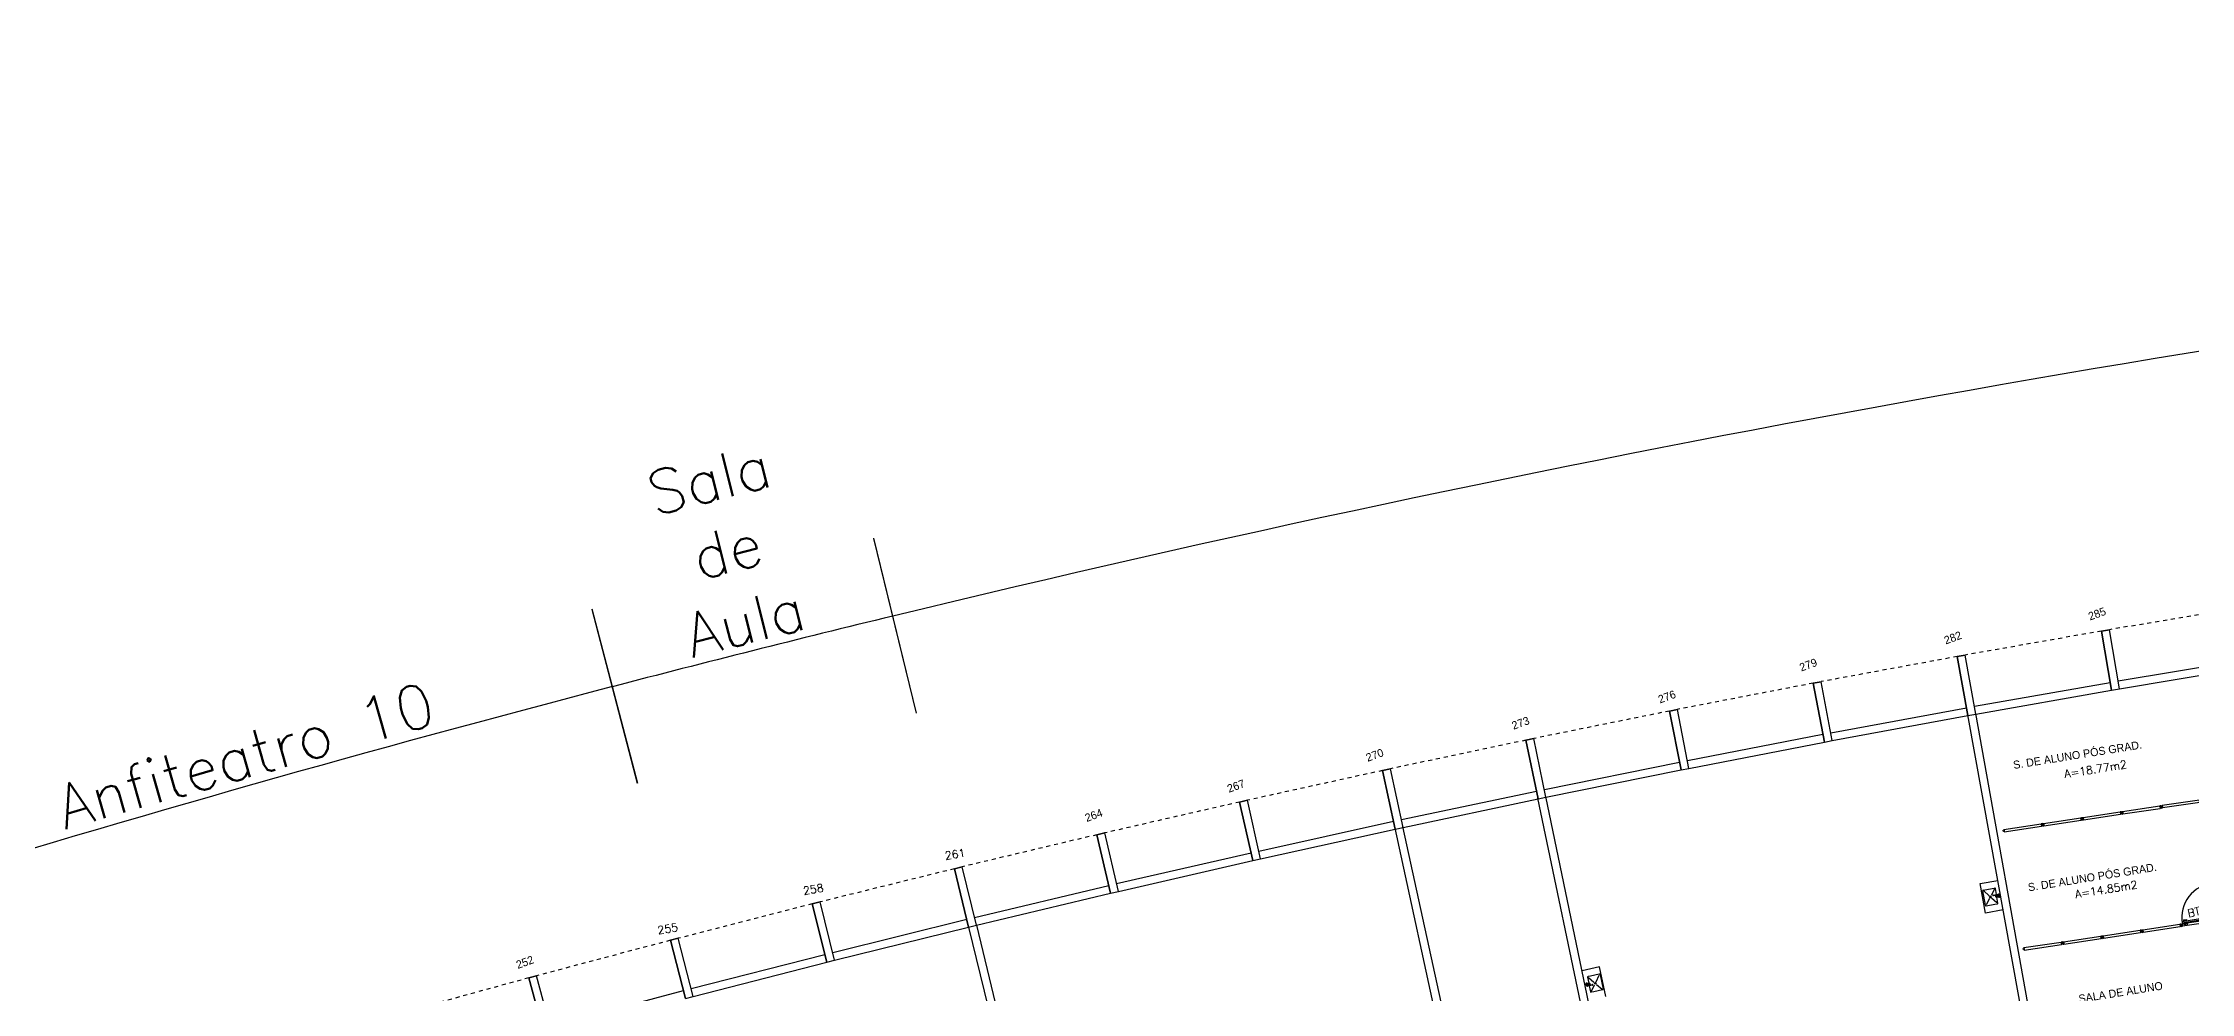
# Model space of a CAD drawing. Extents: x -165 to 137, y 302 to 416.
# Drawn here: x -137.5 to -83.8, y 392.1 to 415.9 of the extents above; entities that cross this region are included whole.
import ezdxf
from ezdxf.enums import TextEntityAlignment as Align

# ---------------------------------------------------------------- set-up
doc = ezdxf.new("R2010")
doc.units = 0
doc.header["$LTSCALE"] = 0.02
doc.header["$MEASUREMENT"] = 0
doc.linetypes.add('HIDDEN2', pattern=[0.1875, 0.125, -0.0625])
doc.layers.get('0').update_dxf_attribs({"linetype": 'CONTINUOUS'})
doc.layers.get('DEFPOINTS').update_dxf_attribs({"linetype": 'CONTINUOUS'})
for name, color, linetype in [('ALV', 2, 'CONTINUOUS'), ('BANC', 2, 'CONTINUOUS'), ('DIV', 2, 'CONTINUOUS'), ('ESTR', 3, 'CONTINUOUS'), ('NOPILAR', 2, 'CONTINUOUS'), ('PEÇAS', 1, 'CONTINUOUS'), ('PROJ', 1, 'HIDDEN2'), ('TEXTO', 2, 'CONTINUOUS'), ('TEXTO-ENDEREÇO', 2, 'CONTINUOUS'), ('USO1', 2, 'CONTINUOUS'), ('ÁREA', 2, 'CONTINUOUS')]:
    doc.layers.add(name, color=color, linetype=linetype)
doc.styles.add('1', font='romans.shx', dxfattribs={"height": 1.1})
doc.styles.add('UNB-100', font='simplex.shx', dxfattribs={"height": 0.2})
doc.styles.add('UNB-100-1', font='simplex.shx', dxfattribs={"height": 0.2})
doc.dimstyles.new('1-600', dxfattribs={"dimtxt": 1.1, "dimasz": 2.5, "dimexe": 2, "dimexo": 4, "dimgap": 0.2, "dimtad": 1, "dimdec": 0, "dimzin": 4, "dimdsep": 46, "dimlunit": 6, "dimtxsty": '1', "dimblk1": 'NONE', "dimblk2": 'NONE', "dimsah": 1, "dimcen": 0, "dimclrd": 2, "dimclre": 2, "dimclrt": 2, "dimadec": 0, "dimazin": 0, "dimtfac": 1, "dimtdec": 0, "dimtmove": 2, "dimatfit": 3, "dimldrblk": 'NONE', "dimfxl": 0, "dimtolj": 1, "dimtzin": 0, "dimarcsym": 0})

# ---------------------------------------------------------------- blocks, each defined once
blk = doc.blocks.new('PDV2E-TTC')
at = {"layer": 'DIV', "color": 1}
for p, q in [((0.023, 0.925), (0.063, 0.925)), ((0.023, 0.925), (0.023, 0.835)), ((0.033, 0.835), (0.023, 0.835)), ((0.033, 0.915), (0.063, 0.915)), ((0.033, 0.915), (0.033, 0.835)), ((0.138, 0.925), (0.097, 0.925)), ((0.128, 0.915), (0.097, 0.915)), ((0.128, 0.915), (0.128, 0.835)), ((0.128, 0.835), (0.137, 0.835)), ((0.138, 0.925), (0.138, 0.835))]:
    blk.add_line(p, q, dxfattribs=at)
at = {"layer": 'DIV'}
for p, q in [((0.065, 0.05), (0.065, 0.965)), ((0.095, 0.965), (0.065, 0.965)), ((0.095, 0.05), (0.095, 0.965)), ((0.049, 0.05), (0.029, 0.05)), ((0.029, 0.05), (0.029, 0.035)), ((0.029, 0.035), (0.029, -0.035)), ((0.049, 0.02), (0.049, 0.05)), ((0.049, 0.02), (0.059, 0.02)), ((0.059, -0.05), (0.059, 0.02)), ((0.065, 0.05), (0.095, 0.05)), ((0.928, -0.05), (0.928, 0.02)), ((0.938, 0.02), (0.928, 0.02)), ((0.938, 0.05), (0.958, 0.05)), ((0.938, 0.02), (0.938, 0.05)), ((0.958, 0.05), (0.958, 0.035)), ((0.958, 0.035), (0.958, -0.035)), ((0.029, -0.035), (0.029, -0.05)), ((0.029, -0.05), (0.059, -0.05)), ((0.958, -0.05), (0.928, -0.05)), ((0.958, -0.035), (0.958, -0.05))]:
    blk.add_line(p, q, dxfattribs=at)
at = {"layer": 'DIV', "color": 1}
blk.add_arc((0.062, 0.1), 0.865, 356.6786, 90, dxfattribs=at)
blk = doc.blocks.new('INOXA1-P-TTC')
for p, q in [((0.043, 0.008), (0.043, -0.022)), ((0.062, 0.04), (0.071, 0.04)), ((0.131, 0.048), (0.076, 0.043)), ((0.131, -0.002), (0.076, 0.003)), ((0.12, 0.23), (0.12, 0.047)), ((0.22, 0.25), (0.14, 0.25)), ((0.15, 0.22), (0.287, 0.043)), ((0.5, 0.25), (0.22, 0.25)), ((0.353, 0.043), (0.49, 0.22)), ((0.52, 0.23), (0.52, -0.23)), ((0.22, -0.027), (0.054, -0.027)), ((0.22, -0.037), (0.054, -0.037)), ((0.063, -0.003), (0.063, -0.021)), ((0.12, -0.001), (0.12, -0.027)), ((0.12, -0.037), (0.12, -0.23)), ((0.22, -0.25), (0.14, -0.25)), ((0.15, -0.22), (0.287, -0.043)), ((0.231, -0.027), (0.22, -0.027)), ((0.231, -0.037), (0.22, -0.037)), ((0.5, -0.25), (0.22, -0.25)), ((0.353, -0.043), (0.49, -0.22))]:
    blk.add_line(p, q)
blk.add_lwpolyline([(0.076, 0.003), (0.072, 0.004), (0.069, 0.009), (0.067, 0.015), (0.066, 0.023), (0.067, 0.031), (0.069, 0.037), (0.072, 0.042), (0.076, 0.043)])
blk.add_lwpolyline([(0.131, 0.048), (0.137, 0.046), (0.143, 0.041), (0.147, 0.033), (0.148, 0.023), (0.147, 0.013), (0.143, 0.006), (0.137, 0), (0.131, -0.002), (0.125, 0), (0.119, 0.006), (0.115, 0.013), (0.114, 0.023), (0.115, 0.033), (0.119, 0.041), (0.125, 0.046)], close=True)
for radius in [0.0266, 0.0163]:
    blk.add_circle((0.32, 0), radius)
for centre, radius, start, end in [((0.054, 0.023), 0.0349, 36.17047, 252.25677), ((0.054, 0.023), 0.0189, 62.73673, 235.73755), ((0.073, -0.003), 0.01, 102.82848, 180), ((0.054, 0.023), 0.0349, 285.53733, 323.99874), ((0.14, 0.23), 0.02, 90, 180), ((0.5, 0.23), 0.02, 360, 90), ((0.054, -0.032), 0.0145, 20.16101, 339.83899), ((0.054, -0.032), 0.005, 90.00373, 269.99627), ((0.14, -0.23), 0.02, 180, 270), ((0.231, -0.032), 0.00738, 222.65589, 137.34411), ((0.231, -0.032), 0.005, 269.99352, 90.00648), ((0.5, -0.23), 0.02, 270, 360)]:
    blk.add_arc(centre, radius, start, end)
blk = doc.blocks.new('DIVMT-TTC')
for p, q in [((-0.03, 0.03), (-0.03, 0.006)), ((-0.008, 0.03), (-0.03, 0.03)), ((-0.0185, 0.006), (-0.03, 0.006)), ((-0.0185, -0.006), (-0.0185, 0.006)), ((-0.008, 0.03), (-0.008, 0.02)), ((-0.008, 0.02), (0.008, 0.02)), ((-0.0051, 0), (0.0051, 0)), ((0.0051, 0), (-0.0051, 0)), ((-0.0051, 0), (0.0051, 0)), ((0, -0.0051), (0, 0.0051)), ((0, 0.0051), (0, -0.0051)), ((0.008, 0.03), (0.008, 0.02)), ((0.008, 0.03), (0.03, 0.03)), ((0.0205, 0.006), (0.03, 0.006)), ((0.0205, -0.006), (0.0205, 0.006)), ((0.0205, 0.006), (0.0205, -0.006)), ((0.0205, 0.006), (0.03, 0.006)), ((0.97, 0.03), (0.03, 0.03)), ((0.03, 0.006), (0.03, 0.03)), ((0.03, -0.03), (0.03, 0.03)), ((0.03, -0.005), (0.03, 0.005)), ((0.97, -0.03), (0.97, 0.03)), ((0.97, 0.03), (0.97, 0.009)), ((0.97, 0.009), (0.97, 0.027)), ((0.9795, 0.006), (0.97, 0.006)), ((0.97, -0.005), (0.97, 0.005)), ((0.9795, 0.006), (0.9795, -0.006)), ((1.0051, 0), (0.9949, 0)), ((1, 0.0051), (1, -0.0051)), ((-0.0185, -0.006), (-0.03, -0.006)), ((-0.03, -0.03), (-0.03, -0.006)), ((-0.008, -0.03), (-0.03, -0.03)), ((-0.008, -0.03), (-0.008, -0.02)), ((-0.008, -0.02), (0.008, -0.02)), ((0.008, -0.03), (0.008, -0.02)), ((0.008, -0.03), (0.03, -0.03)), ((0.0205, -0.006), (0.03, -0.006)), ((0.0205, -0.006), (0.03, -0.006)), ((0.03, -0.006), (0.03, -0.03)), ((0.97, -0.03), (0.03, -0.03)), ((0.9795, -0.006), (0.97, -0.006)), ((0.97, -0.009), (0.97, -0.027))]:
    blk.add_line(p, q)
blk = doc.blocks.new('DIV-TTC')
for p, q in [((-0.0051, 0), (0.0051, 0)), ((0, -0.0051), (0, 0.0051)), ((0.0205, 0.006), (0.03, 0.006)), ((0.0205, -0.006), (0.0205, 0.006)), ((0.03, 0.03), (0.97, 0.03)), ((0.03, 0.03), (0.03, -0.03)), ((0.03, 0.009), (0.03, 0.027)), ((0.03, 0.005), (0.03, -0.005)), ((0.97, 0.03), (0.97, -0.03)), ((0.9795, 0.006), (0.97, 0.006)), ((0.97, 0.005), (0.97, -0.005)), ((0.9795, -0.006), (0.9795, 0.006)), ((1.0051, 0), (0.9949, 0)), ((0.9949, 0), (1.0051, 0)), ((1, -0.0051), (1, 0.0051)), ((0.0205, -0.006), (0.03, -0.006)), ((0.03, -0.03), (0.03, -0.009)), ((0.03, -0.009), (0.03, -0.027)), ((0.03, -0.03), (0.97, -0.03)), ((0.9795, -0.006), (0.97, -0.006))]:
    blk.add_line(p, q)
blk = doc.blocks.new('*D80')
at = {"layer": 'DEFPOINTS', "color": 0, "transparency": 16777216}
for p in [(-50.146, 412.329), (-16.623, 407.388), (-16.611, 405.888), (-114.701, 395.242), (-114.347, 393.785)]:
    blk.add_point(p, dxfattribs=at)
at = {"layer": 'USO1', "color": 2, "lineweight": -2, "transparency": 16777216}
for p, q in [((-16.656, 411.388), (-16.694, 415.889)), ((-115.644, 399.13), (-116.706, 403.504))]:
    blk.add_line(p, q, dxfattribs=at)
blk.add_arc((-13.059, -23.464), 437.367, 90.47397, 103.6447, dxfattribs=at)
at = {"layer": 'USO1', "color": 2, "transparency": 16777216, "insert": (-66.903, 411.333), "char_height": 1.1, "attachment_point": 5, "rotation": 7.0593, "style": '1'}
blk.add_mtext('\\A1;Física', dxfattribs=at)
blk = doc.blocks.new('_NONE')
at = {"color": 0, "linetype": 'ByBlock'}
blk.add_circle((0, 0), 0.25, dxfattribs=at)
blk = doc.blocks.new('*D81')
at = {"layer": 'DEFPOINTS', "color": 0, "transparency": 16777216}
for p in [(-118.575, 400.984), (-114.701, 395.242), (-114.347, 393.785), (-121.607, 393.504), (-121.228, 392.052)]:
    blk.add_point(p, dxfattribs=at)
at = {"layer": 'USO1', "color": 2, "lineweight": -2, "transparency": 16777216}
for p, q in [((-115.644, 399.13), (-116.706, 403.503)), ((-122.617, 397.374), (-123.752, 401.728))]:
    blk.add_line(p, q, dxfattribs=at)
blk.add_arc((-16.034, -11.208), 424.755, 103.6447, 104.62031, dxfattribs=at)
at = {"layer": 'USO1', "color": 2, "transparency": 16777216, "insert": (-120.375, 403.196), "char_height": 1.1, "attachment_point": 5, "rotation": 14.1325, "style": '1'}
blk.add_mtext('\\A1;Sala \\Pde \\PAula', dxfattribs=at)
blk = doc.blocks.new('*D84')
at = {"layer": 'DEFPOINTS', "color": 0, "transparency": 16777216}
for p in [(-129.224, 398.189), (-121.6, 393.504), (-121.222, 392.052), (-139.21, 388.512), (-138.77, 387.078)]:
    blk.add_point(p, dxfattribs=at)
at = {"layer": 'USO1', "color": 2, "lineweight": -2, "transparency": 16777216}
for p, q in [((-122.61, 397.374), (-123.746, 401.73)), ((-140.383, 392.336), (-141.703, 396.635))]:
    blk.add_line(p, q, dxfattribs=at)
blk.add_arc((-13.064, -22.571), 436.5, 104.62031, 107.05934, dxfattribs=at)
at = {"layer": 'USO1', "color": 2, "transparency": 16777216, "insert": (-132.411, 398.076), "char_height": 1.1, "attachment_point": 5, "rotation": 15.8398, "style": '1'}
blk.add_mtext('\\A1;Anfiteatro 10', dxfattribs=at)

msp = doc.modelspace()

# ---------------------------------------------------------------- linework, layer by layer
at = {"layer": 'ALV'}
for p, q in [((-85.604, 399.937), (-82.203, 400.506)), ((-85.571, 399.739), (-82.17, 400.308)), ((-89.198, 399.304), (-85.802, 399.902)), ((-89.164, 399.107), (-85.768, 399.705)), ((-92.787, 398.642), (-89.397, 399.269)), ((-92.751, 398.445), (-89.36, 399.072)), ((-86.73, 384.518), (-89.364, 399.092)), ((-86.54, 384.553), (-89.167, 399.128)), ((-96.371, 397.949), (-92.986, 398.604)), ((-96.333, 397.752), (-92.948, 398.408)), ((-99.948, 397.225), (-96.569, 397.909)), ((-99.909, 397.029), (-96.529, 397.713)), ((-103.519, 396.471), (-100.146, 397.184)), ((-103.478, 396.275), (-100.104, 396.988)), ((-97.733, 385.601), (-100.108, 397.011)), ((-97.541, 385.631), (-99.913, 397.052)), ((-107.084, 395.686), (-103.717, 396.428)), ((-101.012, 384.917), (-103.482, 396.299)), ((-107.041, 395.491), (-103.674, 396.233)), ((-101.203, 384.879), (-103.678, 396.257)), ((-110.642, 394.872), (-107.281, 395.642)), ((-110.597, 394.677), (-107.236, 395.447)), ((-114.192, 394.026), (-110.838, 394.826)), ((-114.146, 393.832), (-110.792, 394.631)), ((-117.736, 393.151), (-114.388, 393.979)), ((-117.688, 392.957), (-114.34, 393.785)), ((-114.339, 393.785), (-110.718, 378.857)), ((-114.146, 393.832), (-110.582, 379.147)), ((-114.146, 393.832), (-110.582, 379.147)), ((-121.272, 392.246), (-117.931, 393.102)), ((-121.222, 392.052), (-117.882, 392.908)), ((-124.799, 391.31), (-121.467, 392.195))]:
    msp.add_line(p, q, dxfattribs=at)
at = {"layer": 'BANC'}
for p, q in [((-89.058, 394.872), (-88.616, 394.952)), ((-88.925, 394.134), (-89.058, 394.872)), ((-88.482, 394.214), (-88.925, 394.134)), ((-98.567, 392.786), (-99.007, 392.694)), ((-98.414, 392.051), (-98.567, 392.786))]:
    msp.add_line(p, q, dxfattribs=at)
at = {"layer": 'ESTR'}
for points in [[(-85.768, 399.705), (-85.571, 399.739), (-85.824, 401.218), (-86.022, 401.184), (-85.768, 399.705), (-86.022, 401.184), (-85.824, 401.218)], [(-89.36, 399.072), (-89.164, 399.107), (-89.43, 400.584), (-89.627, 400.548), (-89.36, 399.072), (-89.627, 400.548), (-89.43, 400.584)], [(-92.948, 398.408), (-92.751, 398.445), (-93.03, 399.919), (-93.227, 399.882), (-92.948, 398.408), (-93.227, 399.882), (-93.03, 399.919)], [(-96.529, 397.713), (-96.333, 397.752), (-96.624, 399.224), (-96.821, 399.185), (-96.529, 397.713), (-96.821, 399.185), (-96.624, 399.224)], [(-100.104, 396.988), (-99.909, 397.029), (-100.213, 398.498), (-100.408, 398.457), (-100.104, 396.988), (-100.408, 398.457), (-100.213, 398.498)], [(-103.674, 396.233), (-103.478, 396.275), (-103.795, 397.741), (-103.99, 397.699), (-103.674, 396.233), (-103.99, 397.699), (-103.795, 397.741)], [(-107.236, 395.447), (-107.041, 395.491), (-107.37, 396.955), (-107.565, 396.911), (-107.236, 395.447), (-107.565, 396.911), (-107.37, 396.955)], [(-110.792, 394.631), (-110.597, 394.677), (-110.938, 396.137), (-111.133, 396.092), (-110.792, 394.631), (-111.133, 396.092), (-110.938, 396.137)], [(-114.34, 393.785), (-114.146, 393.832), (-114.5, 395.29), (-114.694, 395.242), (-114.34, 393.785), (-114.694, 395.242), (-114.5, 395.29)], [(-117.882, 392.908), (-117.688, 392.957), (-118.054, 394.412), (-118.248, 394.363), (-117.882, 392.908), (-118.248, 394.363), (-118.054, 394.412)], [(-121.415, 392.002), (-121.222, 392.052), (-121.6, 393.504), (-121.794, 393.453), (-121.415, 392.002), (-121.794, 393.453), (-121.6, 393.504)], [(-124.941, 391.065), (-124.748, 391.117), (-125.139, 392.565), (-125.332, 392.513), (-124.941, 391.065), (-125.332, 392.513), (-125.139, 392.565)]]:
    msp.add_lwpolyline(points, dxfattribs=at)
at = {"layer": 'PROJ', "color": 1}
for p, q in [((-82.411, 401.789), (-85.825, 401.219)), ((-86.022, 401.184), (-89.43, 400.585)), ((-89.627, 400.548), (-93.03, 399.92)), ((-93.227, 399.882), (-96.625, 399.225)), ((-96.821, 399.185), (-100.213, 398.499)), ((-100.408, 398.457), (-103.795, 397.742)), ((-103.99, 397.699), (-107.37, 396.955)), ((-107.565, 396.911), (-110.939, 396.138)), ((-111.133, 396.092), (-114.5, 395.291)), ((-114.694, 395.242), (-118.054, 394.413)), ((-118.248, 394.363), (-121.601, 393.504)), ((-121.794, 393.453), (-125.139, 392.566)), ((-125.332, 392.513), (-128.67, 391.598))]:
    msp.add_line(p, q, dxfattribs=at)

# ---------------------------------------------------------------- block references
at = {"layer": 'DIV'}
for name, p, rotation in [('DIVMT-TTC', (-84.53, 396.787), 188.5470613360234), ('DIV-TTC', (-83.541, 396.935), 188.4889045740199), ('DIVMT-TTC', (-87.496, 396.342), 188.5308187814489), ('DIVMT-TTC', (-86.507, 396.489), 188.4580720067835), ('DIVMT-TTC', (-85.519, 396.639), 188.6268550799202), ('PDV2E-TTC', (-83.04, 393.977), 99.37380726776013), ('DIVMT-TTC', (-85.018, 393.681), 188.6268550799202), ('DIVMT-TTC', (-84.029, 393.829), 188.5470613360234), ('DIV-TTC', (-83.04, 393.977), 188.4889045740199), ('DIVMT-TTC', (-86.996, 393.384), 188.5308187814489), ('DIVMT-TTC', (-86.007, 393.531), 188.4580720067835)]:
    msp.add_blockref(name, p, dxfattribs=dict(at, rotation=rotation))
at = {"layer": 'PEÇAS'}
for p, xscale, yscale, zscale, rotation in [((-88.548, 394.584), 0.8000000000000114, 0.8000000000000114, 0.8000000000000114, 190.2433763833065), ((-98.926, 392.328), 0.7999999999999915, 0.7999999999999915, 0.7999999999999915, 11.73237259446949)]:
    msp.add_blockref('INOXA1-P-TTC', p, dxfattribs=dict(at, xscale=xscale, yscale=yscale, zscale=zscale, rotation=rotation))

# ---------------------------------------------------------------- texts
at = {"layer": 'NOPILAR'}
for s, p in [('285', (-86.308, 401.448)), ('285', (-86.308, 401.448)), ('282', (-89.913, 400.849)), ('282', (-89.913, 400.849)), ('279', (-93.527, 400.171)), ('279', (-93.527, 400.171)), ('276', (-97.06, 399.373)), ('276', (-97.06, 399.373)), ('273', (-100.719, 398.716)), ('273', (-100.719, 398.716)), ('270', (-104.364, 397.915)), ('270', (-104.364, 397.915)), ('267', (-107.831, 397.141)), ('267', (-107.831, 397.141)), ('264', (-111.388, 396.409)), ('264', (-111.388, 396.409)), ('252', (-125.607, 392.736)), ('252', (-125.607, 392.736))]:
    msp.add_text(s, height=0.2, rotation=19.9862, dxfattribs=at).set_placement(p)
at = {"layer": 'NOPILAR', "style": 'UNB-100'}
for s, p in [('261', (-114.916, 395.464)), ('261', (-114.916, 395.464)), ('258', (-118.458, 394.588)), ('258', (-118.458, 394.588)), ('255', (-122.098, 393.6)), ('255', (-122.098, 393.6))]:
    msp.add_text(s, height=0.2, rotation=9.5672, dxfattribs=at).set_placement(p)
at = {"layer": 'TEXTO'}
for s, p in [('S. DE ALUNO PÓS GRAD.', (-88.212, 397.735)), ('S. DE ALUNO PÓS GRAD.', (-87.843, 394.676)), ('SALA DE ALUNO', (-86.577, 391.888))]:
    msp.add_text(s, height=0.2, rotation=9.1274, dxfattribs=at).set_placement(p)
at = {"layer": 'TEXTO-ENDEREÇO', "style": 'UNB-100-1'}
msp.add_text('BT-286/64', height=0.2, rotation=13.2164, dxfattribs=at).set_placement((-83.845, 394.021))
at = {"layer": 'ÁREA', "style": 'UNB-100'}
for s, p in [('A=18.77m2', (-86.156, 397.635)), ('A=14.85m2', (-85.888, 394.63))]:
    msp.add_text(s, height=0.2, rotation=9.053, dxfattribs=at).set_placement(p, align=Align.CENTER)

# ---------------------------------------------------------------- dimensions: what is measured, and where the dimension line sits
at = {"layer": 'USO1'}
for base, line1, line2, text, picture, middle in [((-50.146, 412.329), ((-114.701, 395.242), (-114.347, 393.785)), ((-16.611, 405.888), (-16.623, 407.388)), 'Física', '*D80', (-66.903, 411.333)), ((-118.575, 400.984), ((-121.228, 392.052), (-121.607, 393.504)), ((-114.701, 395.242), (-114.347, 393.785)), 'Sala \\Pde \\PAula', '*D81', (-120.375, 403.196)), ((-129.224, 398.189), ((-138.77, 387.078), (-139.21, 388.512)), ((-121.222, 392.052), (-121.6, 393.504)), 'Anfiteatro 10', '*D84', (-132.411, 398.076))]:
    dim = msp.add_angular_dim_2l(base=base, line1=line1, line2=line2, text=text, dimstyle='1-600', override={"dimazin": 1}, dxfattribs=at)
    dim.commit()
    dim.dimension.update_dxf_attribs({"geometry": picture, "text_midpoint": middle})

doc.saveas('drawing.dxf')
